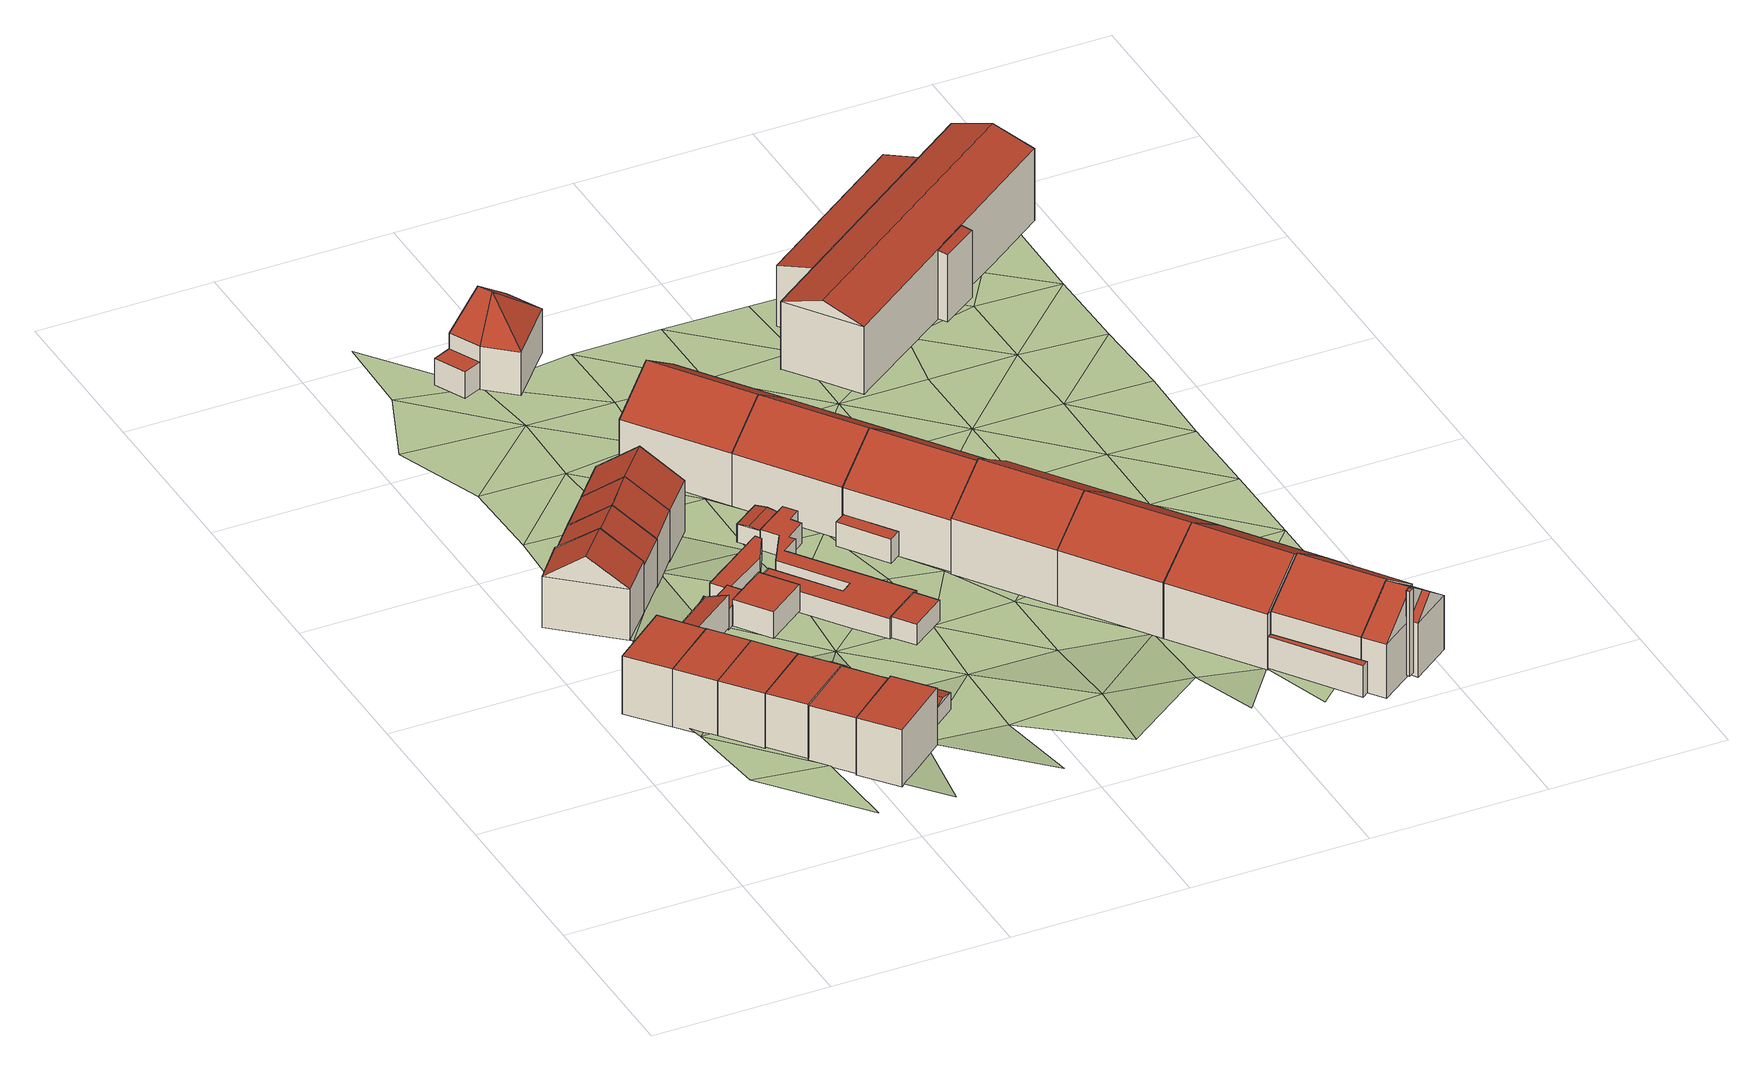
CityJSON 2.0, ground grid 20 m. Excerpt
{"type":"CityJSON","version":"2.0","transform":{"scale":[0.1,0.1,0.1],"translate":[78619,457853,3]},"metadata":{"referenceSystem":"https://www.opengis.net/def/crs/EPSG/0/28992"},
"CityObjects":{
"building1":{"type":"Building","children":["building1-1","building1-2"]},
"building1-1":{"type":"BuildingPart","attributes":{"RelativeEavesHeight":7.04,"AbsoluteEavesHeight":13.1,"RelativeRidgeHeight":7.04,"AbsoluteRidgeHeight":13.1,"roofType":"1000"},"parents":["building1"],"geometry":[{"type":"Solid","lod":"2","boundaries":[[[[0,1,2,3]],[[1,4,5,2]],[[4,6,7,5]],[[6,0,3,7]],[[6,4,1,0]],[[3,2,5,7]]]],"semantics":{"surfaces":[{"type":"WallSurface"},{"type":"RoofSurface","Slope":90,"Direction":0},{"type":"GroundSurface"}],"values":[[0,0,0,0,1,2]]}}]},
"building1-2":{"type":"BuildingPart","attributes":{"RelativeEavesHeight":3.78,"AbsoluteEavesHeight":9.48,"RelativeRidgeHeight":3.78,"AbsoluteRidgeHeight":9.48,"roofType":"1000"},"parents":["building1"],"geometry":[{"type":"Solid","lod":"2","boundaries":[[[[8,9,10,11]],[[9,12,13,10]],[[12,14,15,13]],[[14,16,17,15]],[[16,8,11,17]],[[16,14,12,9,8]],[[11,10,13,15,17]]]],"semantics":{"surfaces":[{"type":"WallSurface"},{"type":"RoofSurface","Slope":90,"Direction":0},{"type":"GroundSurface"}],"values":[[0,0,0,0,0,1,2]]}}]},
"building2":{"type":"Building","children":["building2-1","building2-2","building2-3","building2-4","building2-5","building2-6"]},
"building2-1":{"type":"BuildingPart","attributes":{"RelativeEavesHeight":7.04,"AbsoluteEavesHeight":13.1,"RelativeRidgeHeight":7.04,"AbsoluteRidgeHeight":13.1,"roofType":"1000"},"parents":["building2"],"geometry":[{"type":"Solid","lod":"2","boundaries":[[[[4,18,19,5]],[[18,20,21,19]],[[20,22,23,21]],[[22,4,5,23]],[[22,20,18,4]],[[5,19,21,23]]]],"semantics":{"surfaces":[{"type":"WallSurface"},{"type":"RoofSurface","Slope":90,"Direction":0},{"type":"GroundSurface"}],"values":[[0,0,0,0,1,2]]}}]},
"building2-2":{"type":"BuildingPart","attributes":{"RelativeEavesHeight":3.71,"AbsoluteEavesHeight":9.48,"RelativeRidgeHeight":3.71,"AbsoluteRidgeHeight":9.48,"roofType":"1000"},"parents":["building2"],"geometry":[{"type":"Solid","lod":"2","boundaries":[[[[24,25,26,27]],[[25,9,28,26]],[[9,29,30,28]],[[29,24,27,30]],[[29,9,25,24]],[[27,26,28,30]]]],"semantics":{"surfaces":[{"type":"WallSurface"},{"type":"RoofSurface","Slope":90,"Direction":0},{"type":"GroundSurface"}],"values":[[0,0,0,0,1,2]]}}]},
"building2-3":{"type":"BuildingPart","attributes":{"RelativeEavesHeight":3.58,"AbsoluteEavesHeight":9.48,"RelativeRidgeHeight":3.58,"AbsoluteRidgeHeight":9.48,"roofType":"1000"},"parents":["building2"],"geometry":[{"type":"Solid","lod":"2","boundaries":[[[[31,32,33,34]],[[32,35,36,33]],[[35,25,37,36]],[[25,31,34,37]],[[25,35,32,31]],[[34,33,36,37]]]],"semantics":{"surfaces":[{"type":"WallSurface"},{"type":"RoofSurface","Slope":90,"Direction":0},{"type":"GroundSurface"}],"values":[[0,0,0,0,1,2]]}}]},
"building2-4":{"type":"BuildingPart","attributes":{"RelativeEavesHeight":3.28,"AbsoluteEavesHeight":8.76,"RelativeRidgeHeight":3.28,"AbsoluteRidgeHeight":8.76,"roofType":"1000"},"parents":["building2"],"geometry":[{"type":"Solid","lod":"2","boundaries":[[[[38,39,40,41]],[[39,42,43,40]],[[42,38,41,43]],[[42,39,38]],[[41,40,43]]]],"semantics":{"surfaces":[{"type":"WallSurface"},{"type":"RoofSurface","Slope":90,"Direction":0},{"type":"GroundSurface"}],"values":[[0,0,0,1,2]]}}]},
"building2-5":{"type":"BuildingPart","attributes":{"RelativeEavesHeight":3.67,"AbsoluteEavesHeight":9.12,"RelativeRidgeHeight":4.02,"AbsoluteRidgeHeight":9.48,"roofType":"1010"},"parents":["building2"],"geometry":[{"type":"Solid","lod":"2","boundaries":[[[[42,44,45,43]],[[44,46,47,45]],[[46,48,49,47]],[[48,42,43,49]],[[48,46,44,42]],[[43,45,47,49]]]],"semantics":{"surfaces":[{"type":"WallSurface"},{"type":"RoofSurface","Slope":73.18,"Direction":323.45},{"type":"GroundSurface"}],"values":[[0,0,0,0,1,2]]}}]},
"building2-6":{"type":"BuildingPart","attributes":{"RelativeEavesHeight":3.49,"AbsoluteEavesHeight":9.48,"RelativeRidgeHeight":3.49,"AbsoluteRidgeHeight":9.48,"roofType":"1000"},"parents":["building2"],"geometry":[{"type":"Solid","lod":"2","boundaries":[[[[46,32,50,51]],[[32,52,53,50]],[[52,54,55,53]],[[54,46,51,55]],[[54,52,32,46]],[[51,50,53,55]]]],"semantics":{"surfaces":[{"type":"WallSurface"},{"type":"RoofSurface","Slope":90,"Direction":0},{"type":"GroundSurface"}],"values":[[0,0,0,0,1,2]]}}]},
"building3":{"type":"Building","children":["building3-1","building3-2"]},
"building3-1":{"type":"BuildingPart","attributes":{"RelativeEavesHeight":6.13,"AbsoluteEavesHeight":12.06,"RelativeRidgeHeight":9.4,"AbsoluteRidgeHeight":15.34,"roofType":"1030"},"parents":["building3"],"geometry":[{"type":"Solid","lod":"2","boundaries":[[[[56,57,58,59]],[[57,60,61,58]],[[60,62,63,61]],[[62,56,59,63]],[[60,57,64]],[[56,62,65]],[[57,56,65,64]],[[62,60,64,65]],[[59,58,61,63]]]],"semantics":{"surfaces":[{"type":"WallSurface"},{"type":"RoofSurface","Slope":54.55,"Direction":130.84},{"type":"RoofSurface","Slope":54.55,"Direction":310.96},{"type":"GroundSurface"}],"values":[[0,0,0,0,0,0,1,2,3]]}}]},
"building3-2":{"type":"BuildingPart","attributes":{"RelativeEavesHeight":3.44,"AbsoluteEavesHeight":9.38,"RelativeRidgeHeight":3.44,"AbsoluteRidgeHeight":9.38,"roofType":"1000"},"parents":["building3"],"geometry":[{"type":"Solid","lod":"2","boundaries":[[[[66,67,68,69]],[[67,70,71,68]],[[70,72,63,71]],[[72,66,69,63]],[[72,70,67,66]],[[69,68,71,63]]]],"semantics":{"surfaces":[{"type":"WallSurface"},{"type":"RoofSurface","Slope":90,"Direction":0},{"type":"GroundSurface"}],"values":[[0,0,0,0,1,2]]}}]},
"building4":{"type":"Building","children":["building4-1","building4-2"]},
"building4-1":{"type":"BuildingPart","attributes":{"RelativeEavesHeight":3.41,"AbsoluteEavesHeight":9.47,"RelativeRidgeHeight":3.41,"AbsoluteRidgeHeight":9.47,"roofType":"1000"},"parents":["building4"],"geometry":[{"type":"Solid","lod":"2","boundaries":[[[[73,74,3,75]],[[74,76,77,3]],[[76,78,79,77]],[[78,80,81,79]],[[80,82,83,81]],[[82,84,85,83]],[[84,86,87,85]],[[86,73,75,87]],[[86,84,82,80,78,76,74,73]],[[75,3,77,79,81,83,85,87]]]],"semantics":{"surfaces":[{"type":"WallSurface"},{"type":"RoofSurface","Slope":90,"Direction":351.2},{"type":"GroundSurface"}],"values":[[0,0,0,0,0,0,0,0,1,2]]}}]},
"building4-2":{"type":"BuildingPart","attributes":{"RelativeEavesHeight":6.89,"AbsoluteEavesHeight":13.11,"RelativeRidgeHeight":6.89,"AbsoluteRidgeHeight":13.11,"roofType":"1000"},"parents":["building4"],"geometry":[{"type":"Solid","lod":"2","boundaries":[[[[88,89,90,91]],[[89,1,92,90]],[[1,0,93,92]],[[0,88,91,93]],[[0,1,89,88]],[[91,90,92,93]]]],"semantics":{"surfaces":[{"type":"WallSurface"},{"type":"RoofSurface","Slope":90,"Direction":288.08},{"type":"GroundSurface"}],"values":[[0,0,0,0,1,2]]}}]},
"building5":{"type":"Building","children":["building5-1","building5-2","building5-3","building5-4","building5-5"]},
"building5-1":{"type":"BuildingPart","attributes":{"RelativeEavesHeight":1.81,"AbsoluteEavesHeight":7.54,"RelativeRidgeHeight":1.81,"AbsoluteRidgeHeight":7.54,"roofType":"1000"},"parents":["building5"],"geometry":[{"type":"Solid","lod":"2","boundaries":[[[[94,95,96,97]],[[95,98,99,96]],[[98,100,101,99]],[[100,94,97,101]],[[100,98,95,94]],[[97,96,99,101]]]],"semantics":{"surfaces":[{"type":"WallSurface"},{"type":"RoofSurface","Slope":90,"Direction":0},{"type":"GroundSurface"}],"values":[[0,0,0,0,1,2]]}}]},
"building5-2":{"type":"BuildingPart","attributes":{"RelativeEavesHeight":6.47,"AbsoluteEavesHeight":13.1,"RelativeRidgeHeight":6.47,"AbsoluteRidgeHeight":13.1,"roofType":"1000"},"parents":["building5"],"geometry":[{"type":"Solid","lod":"2","boundaries":[[[[102,103,104,105]],[[103,89,106,104]],[[89,88,107,106]],[[88,102,105,107]],[[88,89,103,102]],[[105,104,106,107]]]],"semantics":{"surfaces":[{"type":"WallSurface"},{"type":"RoofSurface","Slope":90,"Direction":0},{"type":"GroundSurface"}],"values":[[0,0,0,0,1,2]]}}]},
"building5-3":{"type":"BuildingPart","attributes":{"RelativeEavesHeight":3.43,"AbsoluteEavesHeight":9.47,"RelativeRidgeHeight":3.43,"AbsoluteRidgeHeight":9.47,"roofType":"1000"},"parents":["building5"],"geometry":[{"type":"Solid","lod":"2","boundaries":[[[[108,73,109,110]],[[73,111,112,109]],[[111,113,114,112]],[[113,108,110,114]],[[113,111,73,108]],[[110,109,112,114]]]],"semantics":{"surfaces":[{"type":"WallSurface"},{"type":"RoofSurface","Slope":90,"Direction":0},{"type":"GroundSurface"}],"values":[[0,0,0,0,1,2]]}}]},
"building5-4":{"type":"BuildingPart","attributes":{"RelativeEavesHeight":1.42,"AbsoluteEavesHeight":7.54,"RelativeRidgeHeight":1.42,"AbsoluteRidgeHeight":7.54,"roofType":"1000"},"parents":["building5"],"geometry":[{"type":"Solid","lod":"2","boundaries":[[[[115,94,116,117]],[[94,118,119,116]],[[118,120,121,119]],[[120,115,117,121]],[[120,118,94,115]],[[117,116,119,121]]]],"semantics":{"surfaces":[{"type":"WallSurface"},{"type":"RoofSurface","Slope":90,"Direction":0},{"type":"GroundSurface"}],"values":[[0,0,0,0,1,2]]}}]},
"building5-5":{"type":"BuildingPart","attributes":{"RelativeEavesHeight":1.16,"AbsoluteEavesHeight":6.93,"RelativeRidgeHeight":1.16,"AbsoluteRidgeHeight":6.93,"roofType":"1000"},"parents":["building5"],"geometry":[{"type":"Solid","lod":"2","boundaries":[[[[122,123,124,125]],[[123,126,127,124]],[[126,128,129,127]],[[128,122,125,129]],[[128,126,123,122]],[[125,124,127,129]]]],"semantics":{"surfaces":[{"type":"WallSurface"},{"type":"RoofSurface","Slope":90,"Direction":0},{"type":"GroundSurface"}],"values":[[0,0,0,0,1,2]]}}]},
"building6":{"type":"Building","attributes":{"RelativeEavesHeight":5.63,"AbsoluteEavesHeight":11.38,"RelativeRidgeHeight":8.99,"AbsoluteRidgeHeight":14.74,"roofType":"1030"},"geometry":[{"type":"Solid","lod":"2","boundaries":[[[[130,131,132,133]],[[131,134,135,132]],[[134,136,137,135]],[[136,130,133,137]],[[134,131,138]],[[130,136,139]],[[131,130,139,138]],[[136,134,138,139]],[[133,132,135,137]]]],"semantics":{"surfaces":[{"type":"WallSurface"},{"type":"RoofSurface","Slope":54.13,"Direction":130.85},{"type":"RoofSurface","Slope":54.13,"Direction":310.99},{"type":"GroundSurface"}],"values":[[0,0,0,0,0,0,1,2,3]]}}]},
"building7":{"type":"Building","children":["building7-1","building7-2","building7-3","building7-4"]},
"building7-1":{"type":"BuildingPart","attributes":{"RelativeEavesHeight":2.49,"AbsoluteEavesHeight":7.95,"RelativeRidgeHeight":2.49,"AbsoluteRidgeHeight":7.95,"roofType":"1000"},"parents":["building7"],"geometry":[{"type":"Solid","lod":"2","boundaries":[[[[140,141,142,143]],[[141,144,145,142]],[[144,146,147,145]],[[146,140,143,147]],[[146,144,141,140]],[[143,142,145,147]]]],"semantics":{"surfaces":[{"type":"WallSurface"},{"type":"RoofSurface","Slope":90,"Direction":0},{"type":"GroundSurface"}],"values":[[0,0,0,0,1,2]]}}]},
"building7-2":{"type":"BuildingPart","attributes":{"RelativeEavesHeight":6.68,"AbsoluteEavesHeight":13,"RelativeRidgeHeight":6.68,"AbsoluteRidgeHeight":13,"roofType":"1000"},"parents":["building7"],"geometry":[{"type":"Solid","lod":"2","boundaries":[[[[148,149,150,151]],[[149,152,153,150]],[[152,154,155,153]],[[154,148,151,155]],[[154,152,149,148]],[[151,150,153,155]]]],"semantics":{"surfaces":[{"type":"WallSurface"},{"type":"RoofSurface","Slope":90,"Direction":0},{"type":"GroundSurface"}],"values":[[0,0,0,0,1,2]]}}]},
"building7-3":{"type":"BuildingPart","attributes":{"RelativeEavesHeight":4.17,"AbsoluteEavesHeight":9.9,"RelativeRidgeHeight":4.17,"AbsoluteRidgeHeight":9.9,"roofType":"1000"},"parents":["building7"],"geometry":[{"type":"Solid","lod":"2","boundaries":[[[[156,157,158,159]],[[157,160,161,158]],[[160,162,163,161]],[[162,156,159,163]],[[162,160,157,156]],[[159,158,161,163]]]],"semantics":{"surfaces":[{"type":"WallSurface"},{"type":"RoofSurface","Slope":90,"Direction":0},{"type":"GroundSurface"}],"values":[[0,0,0,0,1,2]]}}]},
"building7-4":{"type":"BuildingPart","attributes":{"RelativeEavesHeight":3.5,"AbsoluteEavesHeight":9.3,"RelativeRidgeHeight":3.5,"AbsoluteRidgeHeight":9.3,"roofType":"1000"},"parents":["building7"],"geometry":[{"type":"Solid","lod":"2","boundaries":[[[[164,165,166,167]],[[165,168,169,166]],[[168,170,171,169]],[[170,164,167,171]],[[170,168,165,164]],[[167,166,169,171]]]],"semantics":{"surfaces":[{"type":"WallSurface"},{"type":"RoofSurface","Slope":90,"Direction":0},{"type":"GroundSurface"}],"values":[[0,0,0,0,1,2]]}}]},
"building8":{"type":"Building","children":["building8-1","building8-2","building8-3"]},
"building8-1":{"type":"BuildingPart","attributes":{"RelativeEavesHeight":6.94,"AbsoluteEavesHeight":13.01,"RelativeRidgeHeight":6.94,"AbsoluteRidgeHeight":13.01,"roofType":"1000"},"parents":["building8"],"geometry":[{"type":"Solid","lod":"2","boundaries":[[[[172,173,174,175]],[[173,149,176,174]],[[149,177,178,176]],[[177,172,175,178]],[[177,149,173,172]],[[175,174,176,178]]]],"semantics":{"surfaces":[{"type":"WallSurface"},{"type":"RoofSurface","Slope":90,"Direction":0},{"type":"GroundSurface"}],"values":[[0,0,0,0,1,2]]}}]},
"building8-2":{"type":"BuildingPart","attributes":{"RelativeEavesHeight":3.75,"AbsoluteEavesHeight":9.48,"RelativeRidgeHeight":3.75,"AbsoluteRidgeHeight":9.48,"roofType":"1000"},"parents":["building8"],"geometry":[{"type":"Solid","lod":"2","boundaries":[[[[179,180,159,181]],[[180,182,183,159]],[[182,184,185,183]],[[184,186,187,185]],[[186,179,181,187]],[[186,184,182,180,179]],[[181,159,183,185,187]]]],"semantics":{"surfaces":[{"type":"WallSurface"},{"type":"RoofSurface","Slope":90,"Direction":0},{"type":"GroundSurface"}],"values":[[0,0,0,0,0,1,2]]}}]},
"building8-3":{"type":"BuildingPart","attributes":{"RelativeEavesHeight":1.95,"AbsoluteEavesHeight":7.57,"RelativeRidgeHeight":2.47,"AbsoluteRidgeHeight":8.1,"roofType":"1030"},"parents":["building8"],"geometry":[{"type":"Solid","lod":"2","boundaries":[[[[188,189,190,191]],[[189,192,193,190]],[[192,194,195,193]],[[194,188,191,195]],[[192,189,196]],[[188,194,197]],[[189,188,197,196]],[[194,192,196,197]],[[191,190,193,195]]]],"semantics":{"surfaces":[{"type":"WallSurface"},{"type":"RoofSurface","Slope":73.71,"Direction":52.12},{"type":"RoofSurface","Slope":73.71,"Direction":230.87},{"type":"GroundSurface"}],"values":[[0,0,0,0,0,0,1,2,3]]}}]},
"building9":{"type":"Building","attributes":{"RelativeEavesHeight":5.88,"AbsoluteEavesHeight":11.38,"RelativeRidgeHeight":9.24,"AbsoluteRidgeHeight":14.74,"roofType":"1030"},"geometry":[{"type":"Solid","lod":"2","boundaries":[[[[136,198,199,200]],[[198,201,202,199]],[[201,130,203,202]],[[130,136,200,203]],[[201,198,204]],[[136,130,139]],[[198,136,139,204]],[[130,201,204,139]],[[200,199,202,203]]]],"semantics":{"surfaces":[{"type":"WallSurface"},{"type":"RoofSurface","Slope":54.06,"Direction":310.99},{"type":"RoofSurface","Slope":54.06,"Direction":130.84},{"type":"GroundSurface"}],"values":[[0,0,0,0,0,0,1,2,3]]}}]},
"building10":{"type":"Building","attributes":{"RelativeEavesHeight":2.36,"AbsoluteEavesHeight":7.69,"RelativeRidgeHeight":2.36,"AbsoluteRidgeHeight":7.69,"roofType":"1000"},"geometry":[{"type":"Solid","lod":"2","boundaries":[[[[205,206,207,208]],[[206,209,210,207]],[[209,211,212,210]],[[211,213,214,212]],[[213,205,208,214]],[[213,211,209,206,205]],[[208,207,210,212,214]]]],"semantics":{"surfaces":[{"type":"WallSurface"},{"type":"RoofSurface","Slope":90,"Direction":0},{"type":"GroundSurface"}],"values":[[0,0,0,0,0,1,2]]}}]},
"building11":{"type":"Building","attributes":{"RelativeEavesHeight":6.15,"AbsoluteEavesHeight":11.38,"RelativeRidgeHeight":9.51,"AbsoluteRidgeHeight":14.74,"roofType":"1030"},"geometry":[{"type":"Solid","lod":"2","boundaries":[[[[215,201,216,217]],[[201,198,218,216]],[[198,219,220,218]],[[219,215,217,220]],[[198,201,204]],[[215,219,221]],[[201,215,221,204]],[[219,198,204,221]],[[217,216,218,220]]]],"semantics":{"surfaces":[{"type":"WallSurface"},{"type":"RoofSurface","Slope":53.98,"Direction":130.85},{"type":"RoofSurface","Slope":53.98,"Direction":310.99},{"type":"GroundSurface"}],"values":[[0,0,0,0,0,0,1,2,3]]}}]},
"building12":{"type":"Building","attributes":{"RelativeEavesHeight":3.14,"AbsoluteEavesHeight":8.35,"RelativeRidgeHeight":3.14,"AbsoluteRidgeHeight":8.35,"roofType":"1000"},"geometry":[{"type":"Solid","lod":"2","boundaries":[[[[222,223,224,225]],[[223,226,227,224]],[[226,228,229,227]],[[228,222,225,229]],[[228,226,223,222]],[[225,224,227,229]]]],"semantics":{"surfaces":[{"type":"WallSurface"},{"type":"RoofSurface","Slope":90,"Direction":0},{"type":"GroundSurface"}],"values":[[0,0,0,0,1,2]]}}]},
"building13":{"type":"Building","attributes":{"RelativeEavesHeight":2.41,"AbsoluteEavesHeight":7.54,"RelativeRidgeHeight":2.41,"AbsoluteRidgeHeight":7.54,"roofType":"1000"},"geometry":[{"type":"Solid","lod":"2","boundaries":[[[[230,231,232,233]],[[231,234,235,232]],[[234,236,237,235]],[[236,238,239,237]],[[238,240,241,239]],[[240,242,243,241]],[[242,230,233,243]],[[242,240,238,236,234,231,230]],[[233,232,235,237,239,241,243]]]],"semantics":{"surfaces":[{"type":"WallSurface"},{"type":"RoofSurface","Slope":90,"Direction":0},{"type":"GroundSurface"}],"values":[[0,0,0,0,0,0,0,1,2]]}}]},
"building14":{"type":"Building","attributes":{"RelativeEavesHeight":2.49,"AbsoluteEavesHeight":7.48,"RelativeRidgeHeight":2.49,"AbsoluteRidgeHeight":7.48,"roofType":"1000"},"geometry":[{"type":"Solid","lod":"2","boundaries":[[[[244,245,246,247]],[[245,248,249,246]],[[248,250,251,249]],[[250,252,253,251]],[[252,254,255,253]],[[254,256,257,255]],[[256,258,259,257]],[[258,260,261,259]],[[260,262,263,261]],[[262,264,265,263]],[[264,266,267,265]],[[266,268,269,267]],[[268,270,271,269]],[[270,272,273,271]],[[272,274,275,273]],[[274,244,247,275]],[[274,272,270,268,266,264,262,260,258,256,254,252,250,248,245,244]],[[247,246,249,251,253,255,257,259,261,263,265,267,269,271,273,275]]]],"semantics":{"surfaces":[{"type":"WallSurface"},{"type":"RoofSurface","Slope":90,"Direction":0},{"type":"GroundSurface"}],"values":[[0,0,0,0,0,0,0,0,0,0,0,0,0,0,0,0,1,2]]}}]},
"building15":{"type":"Building","attributes":{"RelativeEavesHeight":2.22,"AbsoluteEavesHeight":7.24,"RelativeRidgeHeight":2.37,"AbsoluteRidgeHeight":7.39,"roofType":"1030"},"geometry":[{"type":"Solid","lod":"2","boundaries":[[[[276,277,278,279]],[[277,280,281,278]],[[280,282,283,281]],[[282,276,279,283]],[[280,277,284]],[[276,282,285]],[[277,276,285,284]],[[282,280,284,285]],[[279,278,281,283]]]],"semantics":{"surfaces":[{"type":"WallSurface"},{"type":"RoofSurface","Slope":83.66,"Direction":324.44},{"type":"RoofSurface","Slope":83.65,"Direction":144.75},{"type":"GroundSurface"}],"values":[[0,0,0,0,0,0,1,2,3]]}}]},
"building16":{"type":"Building","attributes":{"RelativeEavesHeight":2.54,"AbsoluteEavesHeight":7.74,"RelativeRidgeHeight":2.54,"AbsoluteRidgeHeight":7.74,"roofType":"1000"},"geometry":[{"type":"Solid","lod":"2","boundaries":[[[[286,287,288,289]],[[287,290,291,288]],[[290,292,293,291]],[[292,286,289,293]],[[292,290,287,286]],[[289,288,291,293]]]],"semantics":{"surfaces":[{"type":"WallSurface"},{"type":"RoofSurface","Slope":90,"Direction":0},{"type":"GroundSurface"}],"values":[[0,0,0,0,1,2]]}}]},
"building17":{"type":"Building","children":["building17-1","building17-2","building17-3"]},
"building17-1":{"type":"BuildingPart","attributes":{"RelativeEavesHeight":5.26,"AbsoluteEavesHeight":9.84,"RelativeRidgeHeight":8.52,"AbsoluteRidgeHeight":13.11,"roofType":"1120"},"parents":["building17"],"geometry":[{"type":"Solid","lod":"2","boundaries":[[[[294,295,296,297]],[[295,298,299,296]],[[298,300,301,299]],[[300,294,297,301]],[[295,294,302]],[[298,295,302]],[[300,298,302]],[[294,300,302]],[[297,296,299,301]]]],"semantics":{"surfaces":[{"type":"WallSurface"},{"type":"RoofSurface","Slope":56.6,"Direction":220.64},{"type":"RoofSurface","Slope":-33.51,"Direction":336.8},{"type":"RoofSurface","Slope":54.32,"Direction":64.78},{"type":"RoofSurface","Slope":52.85,"Direction":131.02},{"type":"GroundSurface"}],"values":[[0,0,0,0,1,2,3,4,5]]}}]},
"building17-2":{"type":"BuildingPart","attributes":{"RelativeEavesHeight":5.28,"AbsoluteEavesHeight":9.84,"RelativeRidgeHeight":8.55,"AbsoluteRidgeHeight":13.11,"roofType":"1130"},"parents":["building17"],"geometry":[{"type":"Solid","lod":"2","boundaries":[[[[303,298,299,304]],[[298,295,296,299]],[[295,305,306,296]],[[305,303,304,306]],[[295,298,302]],[[303,305,307]],[[298,303,307,302]],[[305,295,302,307]],[[304,299,296,306]]]],"semantics":{"surfaces":[{"type":"WallSurface"},{"type":"RoofSurface","Slope":33.51,"Direction":156.8},{"type":"RoofSurface","Slope":54.31,"Direction":64.64},{"type":"RoofSurface","Slope":54.31,"Direction":244.39},{"type":"GroundSurface"}],"values":[[0,0,0,0,1,0,2,3,4]]}}]},
"building17-3":{"type":"BuildingPart","attributes":{"RelativeEavesHeight":3.1,"AbsoluteEavesHeight":7.85,"RelativeRidgeHeight":3.1,"AbsoluteRidgeHeight":7.85,"roofType":"1000"},"parents":["building17"],"geometry":[{"type":"Solid","lod":"2","boundaries":[[[[308,309,310,311]],[[309,312,313,310]],[[312,314,315,313]],[[314,308,311,315]],[[314,312,309,308]],[[311,310,313,315]]]],"semantics":{"surfaces":[{"type":"WallSurface"},{"type":"RoofSurface","Slope":90,"Direction":0},{"type":"GroundSurface"}],"values":[[0,0,0,0,1,2]]}}]},
"building18":{"type":"Building","children":["building18-1","building18-2"]},
"building18-1":{"type":"BuildingPart","attributes":{"RelativeEavesHeight":6.39,"AbsoluteEavesHeight":11.1,"RelativeRidgeHeight":10.15,"AbsoluteRidgeHeight":14.87,"roofType":"1030"},"parents":["building18"],"geometry":[{"type":"Solid","lod":"2","boundaries":[[[[316,317,318,319]],[[317,320,321,318]],[[320,322,323,321]],[[322,316,319,323]],[[320,317,324]],[[316,322,325]],[[317,316,325,324]],[[322,320,324,325]],[[319,318,321,323]]]],"semantics":{"surfaces":[{"type":"WallSurface"},{"type":"RoofSurface","Slope":56.31,"Direction":234.57},{"type":"RoofSurface","Slope":56.31,"Direction":54.52},{"type":"GroundSurface"}],"values":[[0,0,0,0,0,0,1,2,3]]}}]},
"building18-2":{"type":"BuildingPart","attributes":{"RelativeEavesHeight":5.54,"AbsoluteEavesHeight":10.4,"RelativeRidgeHeight":5.54,"AbsoluteRidgeHeight":10.4,"roofType":"1000"},"parents":["building18"],"geometry":[{"type":"Solid","lod":"2","boundaries":[[[[326,327,328,329]],[[327,330,331,328]],[[330,332,333,331]],[[332,334,335,333]],[[334,336,337,335]],[[336,326,329,337]],[[336,334,332,330,327,326]],[[329,328,331,333,335,337]]]],"semantics":{"surfaces":[{"type":"WallSurface"},{"type":"RoofSurface","Slope":90,"Direction":320.27},{"type":"GroundSurface"}],"values":[[0,0,0,0,0,0,1,2]]}}]},
"building19":{"type":"Building","attributes":{"RelativeEavesHeight":6.39,"AbsoluteEavesHeight":11.1,"RelativeRidgeHeight":10.15,"AbsoluteRidgeHeight":14.87,"roofType":"1030"},"geometry":[{"type":"Solid","lod":"2","boundaries":[[[[338,316,319,339]],[[316,322,323,319]],[[322,340,341,323]],[[340,338,339,341]],[[322,316,325]],[[338,340,342]],[[316,338,342,325]],[[340,322,325,342]],[[339,319,323,341]]]],"semantics":{"surfaces":[{"type":"WallSurface"},{"type":"RoofSurface","Slope":56.36,"Direction":234.56},{"type":"RoofSurface","Slope":56.36,"Direction":54.51},{"type":"GroundSurface"}],"values":[[0,0,0,0,0,0,1,2,3]]}}]},
"building20":{"type":"Building","children":["building20-1","building20-2"]},
"building20-1":{"type":"BuildingPart","attributes":{"RelativeEavesHeight":6.36,"AbsoluteEavesHeight":11.1,"RelativeRidgeHeight":10.13,"AbsoluteRidgeHeight":14.87,"roofType":"1030"},"parents":["building20"],"geometry":[{"type":"Solid","lod":"2","boundaries":[[[[343,338,339,344]],[[338,340,341,339]],[[340,345,346,341]],[[345,343,344,346]],[[340,338,342]],[[343,345,347]],[[338,343,347,342]],[[345,340,342,347]],[[344,339,341,346]]]],"semantics":{"surfaces":[{"type":"WallSurface"},{"type":"RoofSurface","Slope":56.41,"Direction":234.56},{"type":"RoofSurface","Slope":56.41,"Direction":54.51},{"type":"GroundSurface"}],"values":[[0,0,0,0,0,0,1,2,3]]}}]},
"building20-2":{"type":"BuildingPart","attributes":{"RelativeEavesHeight":2.92,"AbsoluteEavesHeight":7.9,"RelativeRidgeHeight":2.92,"AbsoluteRidgeHeight":7.9,"roofType":"1010"},"parents":["building20"],"geometry":[{"type":"Solid","lod":"2","boundaries":[[[[348,349,350,351]],[[349,352,353,350]],[[352,354,355,353]],[[354,348,351,355]],[[354,352,349,348]],[[351,350,353,355]]]],"semantics":{"surfaces":[{"type":"WallSurface"},{"type":"RoofSurface","Slope":90,"Direction":68.95},{"type":"GroundSurface"}],"values":[[0,0,0,0,1,2]]}}]},
"building21":{"type":"Building","attributes":{"RelativeEavesHeight":6.83,"AbsoluteEavesHeight":11.6,"RelativeRidgeHeight":10.59,"AbsoluteRidgeHeight":15.37,"roofType":"1030"},"geometry":[{"type":"Solid","lod":"2","boundaries":[[[[356,357,358,359]],[[357,360,361,358]],[[360,362,363,361]],[[362,356,359,363]],[[360,357,364]],[[356,362,365]],[[357,356,365,364]],[[362,360,364,365]],[[359,358,361,363]]]],"semantics":{"surfaces":[{"type":"WallSurface"},{"type":"RoofSurface","Slope":57.25,"Direction":234.5},{"type":"RoofSurface","Slope":57.25,"Direction":54.49},{"type":"GroundSurface"}],"values":[[0,0,0,0,0,0,1,2,3]]}}]},
"building22":{"type":"Building","attributes":{"RelativeEavesHeight":6.73,"AbsoluteEavesHeight":11.6,"RelativeRidgeHeight":10.5,"AbsoluteRidgeHeight":15.37,"roofType":"1030"},"geometry":[{"type":"Solid","lod":"2","boundaries":[[[[366,356,367,368]],[[356,362,369,367]],[[362,370,371,369]],[[370,366,368,371]],[[362,356,365]],[[366,370,372]],[[356,366,372,365]],[[370,362,365,372]],[[368,367,369,371]]]],"semantics":{"surfaces":[{"type":"WallSurface"},{"type":"RoofSurface","Slope":57.26,"Direction":234.5},{"type":"RoofSurface","Slope":57.26,"Direction":54.49},{"type":"GroundSurface"}],"values":[[0,0,0,0,0,0,1,2,3]]}}]},
"building23":{"type":"Building","attributes":{"RelativeEavesHeight":6.69,"AbsoluteEavesHeight":11.6,"RelativeRidgeHeight":10.45,"AbsoluteRidgeHeight":15.37,"roofType":"1030"},"geometry":[{"type":"Solid","lod":"2","boundaries":[[[[373,366,368,374]],[[366,370,371,368]],[[370,375,376,371]],[[375,373,374,376]],[[370,366,372]],[[373,375,377]],[[366,373,377,372]],[[375,370,372,377]],[[374,368,371,376]]]],"semantics":{"surfaces":[{"type":"WallSurface"},{"type":"RoofSurface","Slope":57.27,"Direction":234.5},{"type":"RoofSurface","Slope":57.27,"Direction":54.49},{"type":"GroundSurface"}],"values":[[0,0,0,0,0,0,1,2,3]]}}]},
"building24":{"type":"Building","children":["building24-1","building24-2","building24-3","building24-4","building24-5"]},
"building24-1":{"type":"BuildingPart","attributes":{"RelativeEavesHeight":3.83,"AbsoluteEavesHeight":8.9,"RelativeRidgeHeight":3.83,"AbsoluteRidgeHeight":8.9,"roofType":"1000"},"parents":["building24"],"geometry":[{"type":"Solid","lod":"2","boundaries":[[[[378,379,380,381]],[[379,382,383,380]],[[382,384,385,383]],[[384,378,381,385]],[[384,382,379,378]],[[381,380,383,385]]]],"semantics":{"surfaces":[{"type":"WallSurface"},{"type":"RoofSurface","Slope":90,"Direction":0},{"type":"GroundSurface"}],"values":[[0,0,0,0,1,2]]}}]},
"building24-2":{"type":"BuildingPart","attributes":{"RelativeEavesHeight":6.6,"AbsoluteEavesHeight":11.6,"RelativeRidgeHeight":10.36,"AbsoluteRidgeHeight":15.37,"roofType":"1030"},"parents":["building24"],"geometry":[{"type":"Solid","lod":"2","boundaries":[[[[386,387,388,389]],[[387,375,390,388]],[[375,391,392,390]],[[391,386,389,392]],[[375,387,393]],[[386,391,394]],[[387,386,394,393]],[[391,375,393,394]],[[389,388,390,392]]]],"semantics":{"surfaces":[{"type":"WallSurface"},{"type":"RoofSurface","Slope":55.52,"Direction":233.46},{"type":"RoofSurface","Slope":55.52,"Direction":54.15},{"type":"GroundSurface"}],"values":[[0,0,0,0,0,0,1,2,3]]}}]},
"building24-3":{"type":"BuildingPart","attributes":{"RelativeEavesHeight":10.24,"AbsoluteEavesHeight":15.6,"RelativeRidgeHeight":10.24,"AbsoluteRidgeHeight":15.6,"roofType":"1000"},"parents":["building24"],"geometry":[{"type":"Solid","lod":"2","boundaries":[[[[395,396,397,398]],[[396,399,400,397]],[[399,401,402,400]],[[401,395,398,402]],[[401,399,396,395]],[[398,397,400,402]]]],"semantics":{"surfaces":[{"type":"WallSurface"},{"type":"RoofSurface","Slope":90,"Direction":0},{"type":"GroundSurface"}],"values":[[0,0,0,0,1,2]]}}]},
"building24-4":{"type":"BuildingPart","attributes":{"RelativeEavesHeight":6.49,"AbsoluteEavesHeight":11.6,"RelativeRidgeHeight":10.26,"AbsoluteRidgeHeight":15.37,"roofType":"1030"},"parents":["building24"],"geometry":[{"type":"Solid","lod":"2","boundaries":[[[[403,386,404,405]],[[386,406,407,404]],[[406,408,409,407]],[[408,403,405,409]],[[406,386,410]],[[403,408,411]],[[386,403,411,410]],[[408,406,410,411]],[[405,404,407,409]]]],"semantics":{"surfaces":[{"type":"WallSurface"},{"type":"RoofSurface","Slope":54.04,"Direction":233.3},{"type":"RoofSurface","Slope":54.05,"Direction":53.68},{"type":"GroundSurface"}],"values":[[0,0,0,0,0,0,1,2,3]]}}]},
"building24-5":{"type":"BuildingPart","attributes":{"RelativeEavesHeight":6.46,"AbsoluteEavesHeight":11.6,"RelativeRidgeHeight":8.53,"AbsoluteRidgeHeight":13.66,"roofType":"1030"},"parents":["building24"],"geometry":[{"type":"Solid","lod":"2","boundaries":[[[[412,413,414,415]],[[413,408,409,414]],[[408,416,417,409]],[[416,412,415,417]],[[408,413,418]],[[412,416,419]],[[413,412,419,418]],[[416,408,418,419]],[[415,414,409,417]]]],"semantics":{"surfaces":[{"type":"WallSurface"},{"type":"RoofSurface","Slope":53.25,"Direction":234.25},{"type":"RoofSurface","Slope":53.25,"Direction":54},{"type":"GroundSurface"}],"values":[[0,0,0,0,0,0,1,2,3]]}}]},
"building25":{"type":"Building","children":["building25-1","building25-2","building25-3"]},
"building25-1":{"type":"BuildingPart","attributes":{"RelativeEavesHeight":8.72,"AbsoluteEavesHeight":12.62,"RelativeRidgeHeight":10.28,"AbsoluteRidgeHeight":14.18,"roofType":"1030"},"parents":["building25"],"geometry":[{"type":"Solid","lod":"2","boundaries":[[[[420,421,422,423]],[[421,424,425,422]],[[424,426,427,425]],[[426,420,423,427]],[[424,421,428]],[[420,426,429]],[[421,420,429,428]],[[426,424,428,429]],[[423,422,425,427]]]],"semantics":{"surfaces":[{"type":"WallSurface"},{"type":"RoofSurface","Slope":71.7,"Direction":324.45},{"type":"RoofSurface","Slope":71.7,"Direction":144.44},{"type":"GroundSurface"}],"values":[[0,0,0,0,0,0,1,2,3]]}}]},
"building25-2":{"type":"BuildingPart","attributes":{"RelativeEavesHeight":8,"AbsoluteEavesHeight":12.12,"RelativeRidgeHeight":8.5,"AbsoluteRidgeHeight":12.62,"roofType":"1010"},"parents":["building25"],"geometry":[{"type":"Solid","lod":"2","boundaries":[[[[430,431,432,433]],[[431,434,435,432]],[[434,436,437,435]],[[436,430,433,437]],[[436,434,431,430]],[[433,432,435,437]]]],"semantics":{"surfaces":[{"type":"WallSurface"},{"type":"RoofSurface","Slope":76.41,"Direction":324.44},{"type":"GroundSurface"}],"values":[[0,0,0,0,1,2]]}}]},
"building25-3":{"type":"BuildingPart","attributes":{"RelativeEavesHeight":8.2,"AbsoluteEavesHeight":12.52,"RelativeRidgeHeight":8.3,"AbsoluteRidgeHeight":12.62,"roofType":"1010"},"parents":["building25"],"geometry":[{"type":"Solid","lod":"2","boundaries":[[[[438,439,440,441]],[[439,442,443,440]],[[442,444,445,443]],[[444,438,441,445]],[[444,442,439,438]],[[441,440,443,445]]]],"semantics":{"surfaces":[{"type":"WallSurface"},{"type":"RoofSurface","Slope":80.75,"Direction":144.4},{"type":"GroundSurface"}],"values":[[0,0,0,0,1,2]]}}]},
"terrain1":{"type":"TINRelief","geometry":[{"type":"CompositeSurface","lod":"2","boundaries":[[[446,447,448]],[[447,449,448]],[[450,446,451]],[[446,448,452]],[[453,450,451]],[[446,452,451]],[[454,453,455]],[[453,451,456]],[[448,457,458]],[[452,448,458]],[[453,456,455]],[[459,454,460]],[[451,452,461]],[[454,455,460]],[[452,458,462]],[[463,459,464]],[[456,451,461]],[[452,462,461]],[[465,463,466]],[[459,460,464]],[[455,456,467]],[[468,465,466]],[[456,461,467]],[[462,458,469]],[[463,464,466]],[[458,470,471]],[[460,455,472]],[[461,462,469]],[[458,471,469]],[[455,467,472]],[[473,468,474]],[[468,466,474]],[[464,460,475]],[[460,472,475]],[[461,469,476]],[[467,461,477]],[[466,464,478]],[[464,475,478]],[[461,476,477]],[[469,471,479]],[[472,467,480]],[[474,466,481]],[[471,482,479]],[[475,472,480]],[[467,477,480]],[[466,478,481]],[[476,469,483]],[[469,479,483]],[[474,481,484]],[[477,476,485]],[[478,475,486]],[[480,477,485]],[[475,480,487]],[[476,483,488]],[[476,488,485]],[[479,482,489]],[[481,478,490]],[[475,487,486]],[[483,479,491]],[[484,481,490]],[[478,486,490]],[[480,485,492]],[[488,483,491]],[[479,489,491]],[[487,480,493]],[[480,492,493]],[[484,490,494]],[[485,488,495]],[[486,487,496]],[[490,486,496]],[[492,485,495]],[[489,497,498]],[[491,489,498]],[[488,491,499]],[[487,493,496]],[[488,499,495]],[[494,490,500]],[[490,496,500]],[[493,492,501]],[[492,495,502]],[[491,498,503]],[[496,493,501]],[[494,500,504]],[[491,505,499]],[[492,502,501]],[[491,503,505]],[[498,506,507]],[[495,499,508]],[[502,495,508]],[[500,496,509]],[[496,501,510]],[[503,498,507]],[[499,505,508]],[[504,500,511]],[[496,510,509]],[[501,502,512]],[[502,508,512]],[[500,509,511]],[[505,503,513]],[[503,507,514]],[[508,505,513]],[[510,501,515]],[[501,512,516]],[[503,514,513]],[[509,510,515]],[[501,516,515]],[[512,508,517]],[[508,513,517]],[[511,509,518]],[[516,512,519]],[[509,515,518]],[[512,517,519]],[[511,518,520]],[[515,516,521]],[[516,519,522]],[[511,520,523]],[[516,522,521]],[[518,515,524]],[[515,521,524]],[[520,518,524]],[[523,520,525]],[[520,524,525]]]}]}
},
"vertices":[
[141,268,101],[79,218,101],[79,218,31],[141,268,31],[48,257,101],[48,257,31],[110,307,101],[110,307,31],
[110,307,65],[142,332,65],[142,332,27],[110,307,27],[140,330,65],[140,330,27],[149,319,65],[149,319,27],[119,295,65],[119,295,27],
[13,300,101],[13,300,31],[76,350,101],[76,350,31],[110,306,101],[110,306,31],
[97,323,65],[130,349,65],[130,349,28],[97,323,28],[142,332,28],[110,306,65],[110,306,28],
[115,337,65],[108,346,65],[108,346,29],[115,337,29],[124,357,65],[124,357,29],[130,349,29],
[152,407,58],[161,417,58],[161,417,25],[152,407,25],[162,415,58],[162,415,25],
[180,398,65],[180,398,25],[119,354,65],[119,354,25],[106,372,58],[106,372,25],
[108,346,30],[119,354,30],[95,364,65],[95,364,30],[106,372,65],[106,372,30],
[113,455,91],[79,416,91],[79,416,29],[113,455,29],[10,476,91],[10,476,29],[44,516,91],[44,516,29],[44,446,123],[79,485,123],
[42,513,64],[41,514,64],[41,514,29],[42,513,29],[43,516,64],[43,516,29],[44,516,64],
[173,226,65],[141,268,65],[173,226,31],[161,282,65],[161,282,31],[185,253,65],[185,253,31],[200,264,65],[200,264,31],[202,262,65],[202,262,31],[207,256,65],[207,256,31],[208,254,65],[208,254,31],
[173,226,101],[112,177,101],[112,177,32],[173,226,32],[79,218,32],[141,268,32],
[213,258,45],[232,273,45],[232,273,27],[213,258,27],[243,259,45],[243,259,27],[223,244,45],[223,244,27],
[203,189,101],[142,140,101],[142,140,36],[203,189,36],[112,177,36],[173,226,36],
[203,189,65],[173,226,30],[203,189,30],[201,249,65],[201,249,30],[232,212,65],[232,212,30],
[201,249,45],[213,258,31],[201,249,31],[224,243,45],[224,243,31],[213,235,45],[213,235,31],
[224,243,39],[242,220,39],[242,220,28],[224,243,28],[232,212,39],[232,212,28],[213,235,39],[213,235,28],
[147,494,84],[113,455,84],[113,455,28],[147,494,28],[43,516,84],[43,516,28],[77,555,84],[77,555,28],[78,486,117],[112,525,117],
[235,215,49],[255,231,49],[255,231,25],[235,215,25],[269,216,49],[269,216,25],[247,199,49],[247,199,25],
[235,148,100],[175,99,100],[175,99,33],[235,148,33],[142,140,100],[142,140,33],[203,189,100],[203,189,33],
[266,173,69],[235,148,69],[235,148,27],[266,173,27],[218,170,69],[218,170,27],[250,195,69],[250,195,27],
[218,170,63],[203,189,63],[203,189,28],[218,170,28],[235,215,63],[235,215,28],[250,195,63],[250,195,28],
[271,111,100],[207,59,100],[207,59,31],[271,111,31],[175,99,31],[239,151,100],[239,151,31],
[239,151,65],[266,173,65],[239,151,27],[269,169,65],[269,169,27],[288,146,65],[288,146,27],[261,124,65],[261,124,27],
[298,191,46],[315,169,46],[315,169,26],[298,191,26],[287,147,46],[287,147,26],[269,169,46],[269,169,26],[301,158,51],[283,180,51],
[112,595,84],[112,595,25],[77,555,25],[181,534,84],[181,534,25],[147,494,25],[146,565,117],
[164,414,47],[198,439,47],[198,439,23],[164,414,23],[211,420,47],[211,420,23],[187,404,47],[187,404,23],[180,398,47],[180,398,23],
[218,576,84],[181,534,22],[218,576,22],[112,595,22],[149,637,84],[149,637,22],[183,607,117],
[232,436,54],[259,398,54],[259,398,22],[232,436,22],[214,366,54],[214,366,22],[187,404,54],[187,404,22],
[185,452,45],[263,508,45],[263,508,21],[185,452,21],[267,501,45],[267,501,21],[250,470,45],[250,470,21],[200,436,45],[200,436,21],[198,439,45],[198,439,21],[196,437,45],[196,437,21],
[250,450,45],[299,381,45],[299,381,20],[250,450,20],[311,390,45],[311,390,20],[262,459,45],[262,459,20],[285,498,45],[285,498,20],[273,516,45],[273,516,20],[311,543,45],[311,543,20],[321,529,45],[321,529,20],[308,519,45],[308,519,20],[315,508,45],[315,508,20],[293,491,45],[293,491,20],[297,485,45],[297,485,20],[278,471,45],[278,471,20],[365,349,45],[365,349,20],[319,315,45],[319,315,20],[232,437,45],[232,437,20],
[258,539,42],[289,561,42],[289,561,20],[258,539,20],[305,539,42],[305,539,20],[274,517,42],[274,517,20],[297,550,44],[266,528,44],
[337,292,47],[320,316,47],[320,316,22],[337,292,22],[360,345,47],[360,345,22],[377,321,47],[377,321,22],
[182,874,68],[150,902,68],[150,902,16],[182,874,16],[233,938,68],[233,938,16],[235,934,68],[235,934,16],[182,940,101],
[215,975,68],[215,975,16],[133,937,68],[133,937,16],[174,956,101],
[150,902,49],[129,893,49],[129,893,17],[150,902,17],[112,928,49],[112,928,17],[133,937,49],[133,937,17],
[283,602,81],[209,706,81],[209,706,17],[283,602,17],[301,771,81],[301,771,17],[375,668,81],[375,668,17],[255,739,119],[329,635,119],
[253,737,74],[251,741,74],[251,741,19],[253,737,19],[258,746,74],[258,746,19],[254,751,74],[254,751,19],[284,773,74],[284,773,19],[291,764,74],[291,764,19],
[356,499,81],[356,499,17],[448,565,81],[448,565,17],[402,532,119],
[429,397,81],[429,397,17],[521,463,81],[521,463,17],[475,430,119],
[393,446,49],[380,437,49],[380,437,20],[393,446,20],[344,489,49],[344,489,20],[357,498,49],[357,498,20],
[496,297,86],[426,395,86],[426,395,18],[496,297,18],[521,463,86],[521,463,18],[591,365,86],[591,365,18],[473,429,124],[543,331,124],
[566,198,86],[496,297,19],[566,198,19],[591,365,19],[662,266,86],[662,266,19],[614,232,124],
[635,102,86],[635,102,19],[730,170,86],[730,170,19],[682,136,124],
[640,105,59],[705,18,59],[705,18,21],[640,105,21],[698,13,59],[698,13,21],[635,102,59],[635,102,21],
[701,24,86],[640,105,86],[640,105,20],[701,24,20],[730,170,20],[789,87,86],[789,87,20],[685,137,124],[745,55,124],
[757,30,126],[760,26,126],[760,26,24],[757,30,24],[754,22,126],[754,22,24],[752,26,126],[752,26,24],
[718,1,86],[701,24,21],[718,1,21],[786,84,86],[786,84,21],[802,62,86],[802,62,21],[743,54,124],[760,32,124],
[763,21,86],[757,30,86],[757,30,21],[763,21,21],[808,54,86],[808,54,21],[779,46,107],[785,38,107],
[437,804,96],[730,1014,96],[730,1014,9],[437,804,9],[785,937,96],[785,937,9],[492,727,96],[492,727,9],[757,975,112],[465,766,112],
[492,844,96],[468,877,86],[468,877,11],[492,844,11],[651,1008,86],[651,1008,11],[675,974,96],[675,974,11],
[659,847,96],[666,836,94],[666,836,13],[659,847,13],[625,808,94],[625,808,13],[618,818,96],[618,818,13],
[62,221,37],[73,131,36],[156,119,36],[162,21,36],[40,334,36],[158,320,26],[189,216,39],[78,407,34],[54,527,29],[160,515,27],[160,421,25],[245,14,35],[263,122,30],[59,619,27],[162,618,24],[259,316,23],[259,222,24],[59,721,24],[157,722,22],[23,827,21],[160,819,20],[268,426,21],[62,922,17],[358,219,25],[366,16,32],[354,117,27],[261,518,21],[65,1019,16],[151,902,18],[263,622,20],[366,314,23],[365,413,20],[252,736,20],[461,123,29],[344,516,20],[260,820,17],[455,34,30],[459,220,23],[260,919,15],[421,400,21],[360,719,16],[397,643,17],[460,320,21],[563,119,21],[360,819,16],[559,207,21],[475,528,17],[460,620,17],[361,921,14],[559,419,18],[460,719,17],[587,40,25],[634,102,21],[603,351,19],[461,822,17],[561,622,16],[561,518,17],[685,235,20],[458,920,13],[654,319,18],[659,20,23],[766,122,20],[660,421,17],[574,799,15],[560,720,16],[546,917,14],[661,520,17],[761,319,18],[761,221,19],[660,722,15],[662,620,17],[760,421,18],[660,820,14],[760,519,16],[695,873,12],[760,718,13],[762,620,15],[660,1021,11],[759,819,12],[761,920,10]
]}
